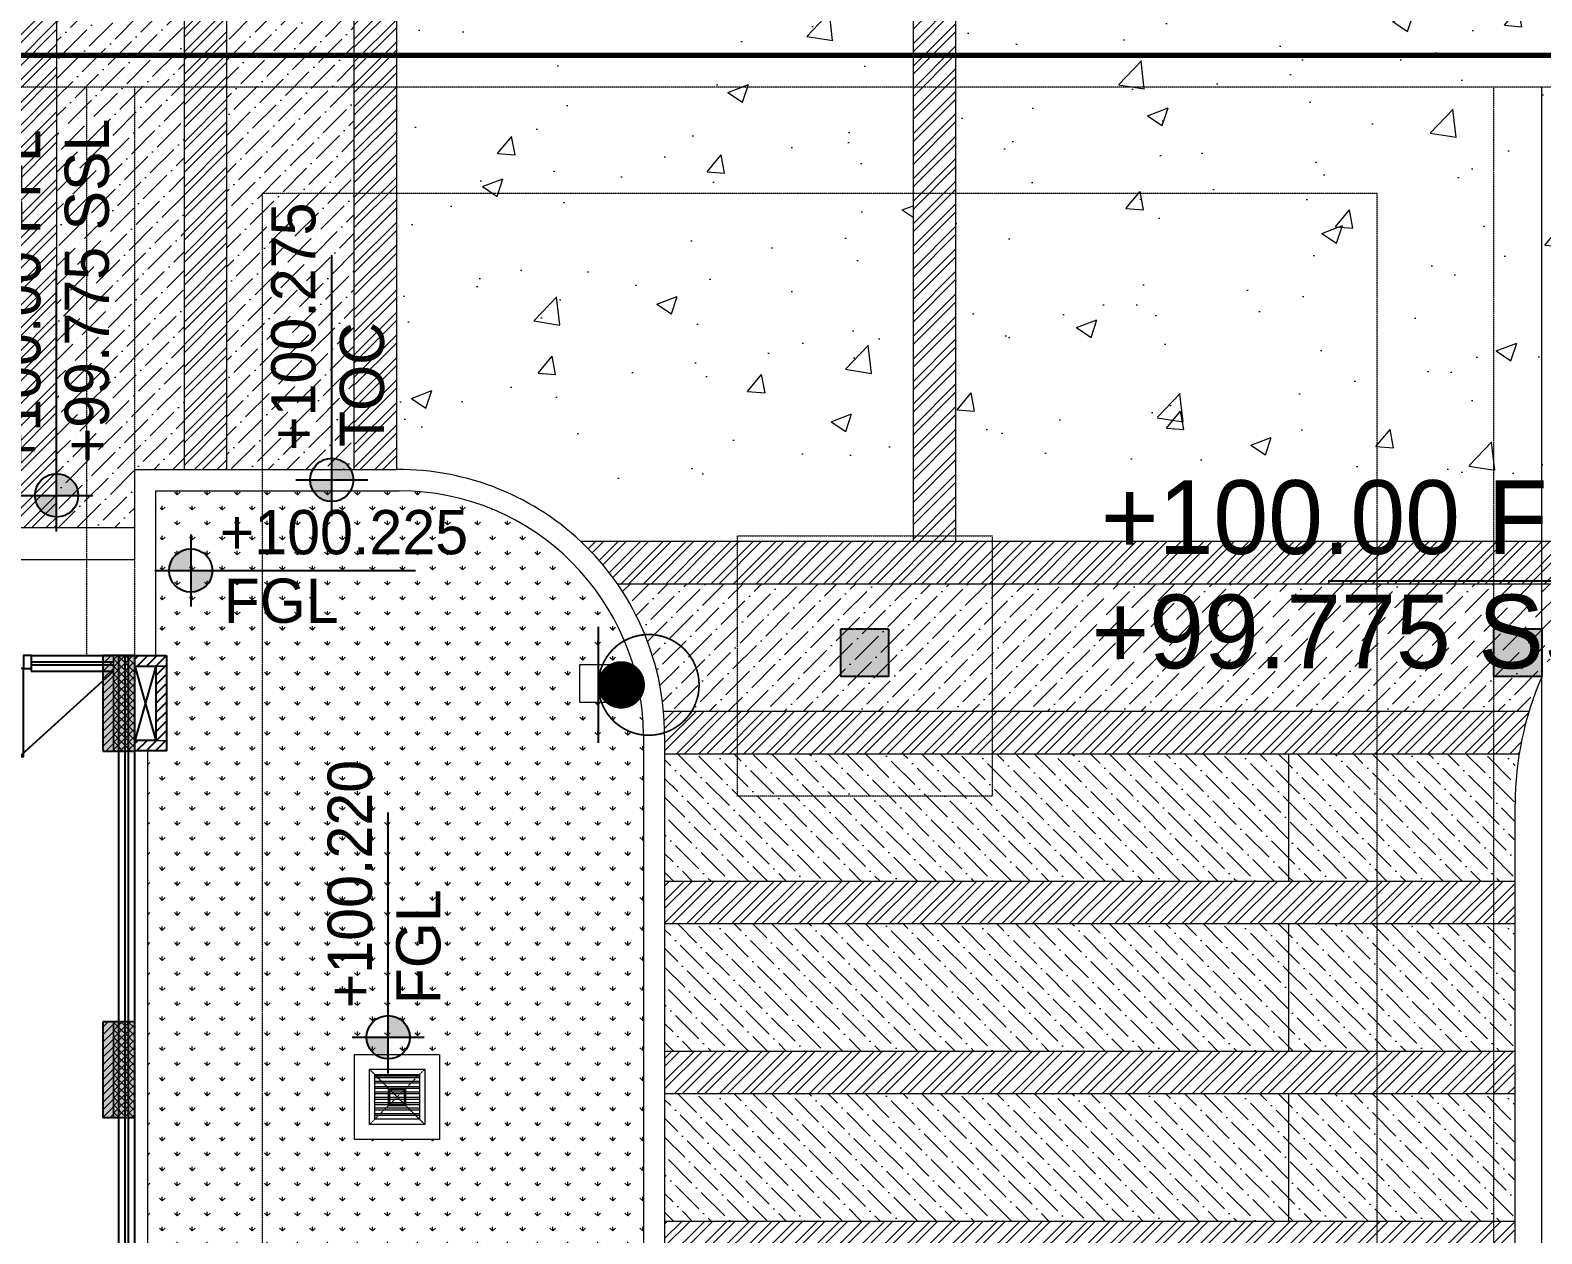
# Model space of a CAD drawing. Header units: millimetres. Extents: x 7964926 to 16080295, y -6277184 to -2986664.
# Drawn here: x 8086928 to 8101161, y -3097155 to -3085824 of the extents above; entities that cross this region are included whole.
import ezdxf

# ---------------------------------------------------------------- set-up
doc = ezdxf.new("R2010")
doc.units = ezdxf.units.MM
doc.header["$LTSCALE"] = 2000
doc.header["$MEASUREMENT"] = 0
for name, pattern in [('( Hidden )', [0.375, 0.25, -0.125]), ('1', [0, 0, 0]), ('AUDIT_D_181231162926-8', [0]), ('DASHED2', [0.375, 0.25, -0.125]), ('HIDDEN', [0.375, 0.25, -0.125])]:
    doc.linetypes.add(name, pattern=pattern)
for name, color, linetype in [('a-col', 8, 'DASHED2'), ('a-cutout', 8, 'Continuous'), ('a-door', 8, 'Continuous'), ('a-ele 1', 8, 'Continuous'), ('a-glazing', 5, 'Continuous'), ('a-hat col', 252, 'Continuous'), ('a-hatch wall', 8, 'Continuous'), ('a-stair', 1, 'Continuous'), ('a-wall', 8, 'Continuous'), ('a-window', 8, 'Continuous'), ('L-FL', 7, 'Continuous')]:
    doc.layers.add(name, color=color, linetype=linetype)
for name, color, linetype, lineweight in [('BASEMENT EDGE', 4, 'Continuous', 5), ('L - paving', 9, 'Continuous', 5), ('L-CHAMBERS', 50, 'Continuous', 5), ('L-CORECUT', 4, 'Continuous', 5), ('L-ELE 1', 24, 'Continuous', 20), ('L-ELE 2', 30, 'Continuous', 15), ('L-ELE 4', 27, 'Continuous', 9), ('L-HATCH-1', 9, 'Continuous', 5), ('L-LIGHT FIXTURE', 6, 'AUDIT_D_181231162926-8', 18), ('L-Lighting', 6, 'Continuous', 35), ('L-Paver 400x400', 250, '1', 13), ('L-SHRUBS', 96, 'Continuous', 18), ('STR-Capital', 8, 'Continuous', 15), ('STR-Column', 250, 'Continuous', 15), ('STR-Column Hatch', 250, 'Continuous', 15), ('STR-Podium Beam', 8, 'Continuous', 15), ('STR-Podium Column', 250, 'Continuous', 15), ('STR-RCC Up Stand', 250, 'Continuous', 15), ('STR-Retaining Wall', 250, 'HIDDEN', 15)]:
    doc.layers.add(name, color=color, linetype=linetype, lineweight=lineweight)
doc.styles.add('Century Gothic', font='GOTHIC.TTF')
doc.styles.get("Standard").update_dxf_attribs({"font": 'romans.shx', "width": 0.75})
pattern_1 = [(45, (5576426.44, -3589548.786), (-35.3553391, 35.3553391), []), (135, (5576426.44, -3589548.786), (-35.3553391, -35.3553391), [])]
pattern_2 = [(45, (5576426.44, -3592898.786), (-35.3553391, 35.3553391), []), (135, (5576426.44, -3592898.786), (-35.3553391, -35.3553391), [])]
pattern_3 = [(45, (5590238.427, -3484768.836), (-35.3553391, 35.3553391), [])]
pattern_4 = [(45, (5590238.427, -3481418.836), (-35.3553391, 35.3553391), [])]
pattern_5 = [(135, (42990.07, 36800), (-243.067956, 66.2912607), [312.5, -62.5, 0, -62.5])]
pattern_6 = [(135, (42990.07, 38400), (-243.067956, 66.2912607), [312.5, -62.5, 0, -62.5])]
pattern_7 = [(135, (42990.07, 40000), (-243.067956, 66.2912607), [312.5, -62.5, 0, -62.5])]
pattern_8 = [(50, (0, 0), (1972.4655, -172.56837), [206.25, -2268.75]), (355, (0, 0), (-381.56617, 2068.52837), [165, -1815]), (100.451444, (164.4, -14.4), (1590.89933, 1895.95998), [175.28553, -1928.1408]), (46.1842, (0, 550), (2934.91366, -455.178), [309.375, -3403.125]), (96.635635, (244.6, 512), (2570.32035, 2678.82615), [262.9284, -2892.2128]), (351.184164, (0, 550), (2570.3203, 2678.8262), [247.5, -2722.5]), (21, (275, 412.5), (1641.4944, -1107.20195), [206.25, -2268.75]), (326, (275, 412.5), (669.11716, 1994.16262), [165, -1815]), (71.451445, (411.8, 320.2), (2310.61154, 886.96067), [175.2855, -1928.1408]), (37.5, (0, 0), (33.4396, 915.4581), [0, -1793, 0, -1842.5, 0, -1821.875]), (7.5, (0, 0), (723.44123, 1084.63221), [0, -1050.5, 0, -1751.75, 0, -694.375]), (327.5, (-613.25, 0), (1468.0117, -62.0259), [0, -687.5, 0, -2145, 0, -2846.25]), (317.5, (-888.2, 0), (1603.76197, 275.2887), [0, -893.75, 0, -1424.5, 0, -2021.25])]
pattern_9 = [(45, (0, 0), (-106.0660172, 106.0660172), []), (45, (0, 75), (-106.0660172, 106.0660172), [])]

# ---------------------------------------------------------------- blocks, each defined once
blk = doc.blocks.new('basement - column')
at = {"layer": 'a-hat col'}
h = blk.add_hatch(color=256, dxfattribs=at)
h.dxf.hatch_style = 1
h.paths.add_polyline_path([(106925, -5399), (106475, -5399), (106475, -5849), (106925, -5849)])
h = blk.add_hatch(color=256, dxfattribs=at)
h.dxf.hatch_style = 1
h.paths.add_polyline_path([(113075, -5399), (112625, -5399), (112625, -5849), (113075, -5849)])
h = blk.add_hatch(color=256, dxfattribs=at)
h.dxf.hatch_style = 1
h.paths.add_polyline_path([(99825, -5649), (99525, -5649), (99525, -6549), (99825, -6549)])
h = blk.add_hatch(color=256, dxfattribs=at)
h.dxf.hatch_style = 1
h.paths.add_polyline_path([(99825, -9099), (99525, -9099), (99525, -9999), (99825, -9999)])
at = {"layer": 'a-col', "linetype": 'DASHED2', "ltscale": 0.001}
for points in [[(106475, -5399), (106925, -5399), (106925, -5849), (106475, -5849)], [(112625, -5399), (113075, -5399), (113075, -5849), (112625, -5849)], [(99525, -6549), (99825, -6549), (99825, -5649), (99525, -5649)], [(99525, -9999), (99825, -9999), (99825, -9099), (99525, -9099)]]:
    blk.add_lwpolyline(points, close=True, dxfattribs=at)
blk = doc.blocks.new('finish lvl')
h = blk.add_hatch(color=256)
edge = h.paths.add_edge_path()
edge.add_ellipse((0.0378, 0.003), major_axis=(-0.0305, 0.0305), ratio=1, start_angle=-45, end_angle=45)
edge.add_line((-0.0053, 0.003), (0.0378, 0.003))
edge.add_line((0.0378, 0.003), (0.0378, 0.0461))
edge = h.paths.add_edge_path()
edge.add_ellipse((0.0378, 0.003), major_axis=(-0.0305, 0.0305), ratio=1, start_angle=135, end_angle=225)
edge.add_line((0.0809, 0.003), (0.0378, 0.003))
edge.add_line((0.0378, 0.003), (0.0378, -0.0401))
for p, q in [((0.0378, 0.0748), (0.0378, -0.0688)), ((-0.034, 0.003), (0.4857, 0.003))]:
    blk.add_line(p, q)
blk.add_ellipse((0.0378, 0.003), major_axis=(-0.0305, 0.0305), ratio=1, start_param=1.570796326794534, end_param=7.85398163397412)
at = {"layer": 'L-FL'}
for tag, p in [('%%P0.00', (0.1256, 0.0357)), ('FIN.LVL.', (0.1075, -0.103))]:
    blk.add_attdef(tag, p, '', height=0.08, dxfattribs=at)
blk = doc.blocks.new('door1800')
at = {"layer": 'a-door'}
for points in [[(129709, -237812), (129709, -237885), (129583, -237885), (129583, -237812)], [(129709, -239665), (129709, -239592), (129583, -239592), (129583, -239665)]]:
    blk.add_lwpolyline(points, dxfattribs=at)
for points in [[(129583, -237922), (128731, -237922), (128731, -237885), (129583, -237885)], [(129583, -239555), (128731, -239555), (128731, -239592), (129583, -239592)]]:
    blk.add_lwpolyline(points, close=True, dxfattribs=at)
for centre, start, end in [((129517, -237954), 177.6594, 274.8088), ((129517, -239523), 85.1912, 182.3406)]:
    blk.add_arc(centre, 787, start, end, dxfattribs=at)
blk = doc.blocks.new('block 2')
at = {"layer": 'a-hatch wall'}
h = blk.add_hatch(dxfattribs=at)
h.set_pattern_fill('ANSI31', color=256, scale=500)
h.set_pattern_definition([(45, (1424320.437, 166168.526), (-44.1941738, 44.1941738), [])])
h.paths.add_polyline_path([(8165794, -2855055), (8165494, -2855055), (8165494, -2855155), (8165694, -2855155), (8165694, -2855855), (8165494, -2855855), (8165494, -2855955), (8165794, -2855955)])
at = {"layer": 'a-cutout', "linetype": 'HIDDEN', "ltscale": 1000}
blk.add_line((8156594, -2863080), (8165294, -2855205), dxfattribs=at)
at = {"layer": 'a-stair', "color": 8}
for p, q in [((8165694, -2855155), (8165494, -2855855)), ((8165494, -2855155), (8165694, -2855855))]:
    blk.add_line(p, q, dxfattribs=at)
at = {"layer": 'a-wall'}
for p, q in [((8165344, -2855055), (8165494, -2855055)), ((8165494, -2855055), (8165794, -2855055)), ((8165794, -2855055), (8165794, -2855955)), ((8165494, -2855155), (8165694, -2855155)), ((8165694, -2855155), (8165694, -2855855)), ((8165694, -2855855), (8165494, -2855855)), ((8165794, -2855955), (8165494, -2855955))]:
    blk.add_line(p, q, dxfattribs=at)
at = {"layer": 'a-window'}
for p, q in [((8164519, -2855055), (8165294, -2855055)), ((8164519, -2855055), (8164519, -2855205)), ((8165344, -2862380), (8165344, -2855055)), ((8165404, -2862380), (8165404, -2855055)), ((8165434, -2862380), (8165434, -2855055)), ((8165494, -2862380), (8165494, -2855055)), ((8164519, -2855115), (8165294, -2855115)), ((8164519, -2855145), (8165294, -2855145)), ((8164519, -2855205), (8165294, -2855205))]:
    blk.add_line(p, q, dxfattribs=at)
at = {"layer": 'a-glazing', "xscale": 0.971223021582166, "yscale": 0.971223021582166, "zscale": 0.971223021582166, "rotation": 90}
blk.add_blockref('door1800', (7931751, -2981032), dxfattribs=at)
blk = doc.blocks.new('CHAMBERS')
at = {"layer": 'L-Paver 400x400', "true_color": 0x636466}
h = blk.add_hatch(dxfattribs=at)
h.set_pattern_fill('ANSI32', color=251, scale=135, angle=315)
h.set_pattern_definition([(0, (0.48, 1.42), (1e-14, 50.625), []), (0, (17.355, -15.46), (1e-14, 50.625), [])])
h.paths.add_polyline_path([(7999084, -3148058), (7998664, -3148058), (7998664, -3148478), (7999084, -3148478)])
at = {"layer": 'L-CHAMBERS', "color": 42}
for points in [[(7999274, -3148668), (7998474, -3148668), (7998474, -3147868), (7999274, -3147868)], [(7999134, -3148528), (7998614, -3148528), (7998614, -3148008), (7999134, -3148008)], [(7999084, -3148478), (7998664, -3148478), (7998664, -3148058), (7999084, -3148058)]]:
    blk.add_lwpolyline(points, close=True, dxfattribs=at)
at = {"layer": 'L-Paver 400x400', "color": 251, "linetype": '( Hidden )', "ltscale": 0.005, "true_color": 0x636466}
for p, q in [((7998614, -3148008), (7999134, -3148528)), ((7998614, -3148528), (7999134, -3148008))]:
    blk.add_line(p, q, dxfattribs=at)
blk = doc.blocks.new('post top one sided')
at = {"layer": 'L-HATCH-1', "ltscale": 0.1}
h = blk.add_hatch(dxfattribs=at)
h.set_pattern_fill('ANSI31', color=8, scale=0.75)
h.set_pattern_definition([(45, (2008926.81801, -783730.16218), (-0.0662912607362, 0.0662912607362), [])])
h.paths.add_polyline_path([(8035707, -3134921, 1.000003), (8036139, -3134921, 1.000003)])
at = {"layer": 'L-LIGHT FIXTURE', "const_width": 18.8, "elevation": 0}
blk.add_lwpolyline([(8035707, -3134373), (8035707, -3135468)], dxfattribs=at)
at = {"layer": 'L-LIGHT FIXTURE', "const_width": 15, "elevation": 0}
for points in [[(8035707, -3134921, 1.000003), (8036656, -3134921, 3.976835), (8036444, -3135316, 1.671841), (8035707, -3134921, 1.000008)], [(8036139, -3134921, 1.000002), (8035707, -3134921)], [(8036139, -3134921, -1.000002), (8035707, -3134921)]]:
    blk.add_lwpolyline(points, format="xyb", dxfattribs=at)
at = {"layer": 'L-LIGHT FIXTURE'}
blk.add_circle((8036182, -3134921, 0), 475, dxfattribs=at)

msp = doc.modelspace()

# ---------------------------------------------------------------- hatches: boundary and pattern name
at = {"layer": 'L - paving'}
h = msp.add_hatch(dxfattribs=at)
h.set_pattern_fill('AR-CONC', color=252, scale=275)
h.set_pattern_definition(pattern_8)
h.paths.add_polyline_path([(8094281.1, -3082060), (8094281.1, -3082060), (8090376.1, -3082060), (8090376.2, -3090035), (8095241.2, -3090110), (8095241.2, -3082060), (8095241.1, -3082060), (8095241.1, -3082060)])
h.paths.add_polyline_path([(8091336.1, -3082770), (8090376.1, -3082770), (8090383.7, -3082055), (8091343.7, -3082055)])
h = msp.add_hatch(dxfattribs=at)
h.set_pattern_fill('AR-CONC', color=252, scale=275)
h.set_pattern_definition(pattern_8)
h.paths.add_polyline_path([(8101641.2, -3090110), (8101641.2, -3082060), (8101641.1, -3082060), (8101641.1, -3082770), (8101168.7, -3082770), (8100681.1, -3082770), (8100681.1, -3082060), (8095641.2, -3082060), (8095641.2, -3090110)])
h.paths.add_polyline_path([(8102041.2, -3082060), (8102041.2, -3090110), (8108041.2, -3090110), (8108041.2, -3082060)])
h = msp.add_hatch(dxfattribs=at)
h.set_pattern_fill('ANSI36', color=256, scale=1000)
h.set_pattern_definition([(45, (8016308.4, -3160507.56), (66.29126, 243.06796), [312.5, -62.5, 0, -62.5])])
h.paths.add_polyline_path([(8087911.1, -3090510), (8087911.1, -3089960), (8088376.2, -3089960), (8088376.2, -3084110), (8087176.2, -3084110), (8087176.2, -3090510)])
h = msp.add_hatch(dxfattribs=at)
h.set_pattern_fill('ANSI36', color=256, scale=1000)
h.set_pattern_definition([(45, (8014908.4, -3160507.56), (66.29126, 243.06796), [312.5, -62.5, 0, -62.5])])
h.paths.add_polyline_path([(8088776.2, -3089960), (8089976.2, -3089960), (8089976.2, -3084110), (8088776.2, -3084110)])
h = msp.add_hatch(dxfattribs=at)
h.set_pattern_fill('ANSI36', color=37, scale=1000)
h.set_pattern_definition([(45, (0.76, -12.86), (66.2912607, 243.067956), [312.5, -62.5, 0, -62.5])])
edge = h.paths.add_edge_path()
edge.add_arc((8090401.2, -3092460), 2500, 5.16358, 34.75019)
edge.add_line((8092455.3, -3091035), (8101744.3, -3091035))
edge.add_arc((8103911, -3093110), 3000, 136.23785, 163.04226)
edge.add_line((8101041.4, -3092235), (8092891, -3092235))
h = msp.add_hatch(dxfattribs=at)
h.set_pattern_fill('ANSI36', color=256, scale=1000, angle=90)
h.set_pattern_definition(pattern_7)
h.paths.add_polyline_path([(8092901.2, -3092635), (8092901.2, -3093835), (8098776.2, -3093835), (8098776.2, -3092635)])
h = msp.add_hatch(dxfattribs=at)
h.set_pattern_fill('ANSI36', color=37, scale=1000, angle=90)
h.set_pattern_definition(pattern_7)
h.paths.add_polyline_path([(8100911, -3092960), (8100911, -3092635), (8098786.2, -3092635), (8098786.2, -3093835), (8100865.5, -3093835), (8100901.2, -3093835), (8100901.2, -3092960)])
h = msp.add_hatch(dxfattribs=at)
h.set_pattern_fill('ANSI36', color=256, scale=1000, angle=90)
h.set_pattern_definition(pattern_6)
h.paths.add_polyline_path([(8092901.2, -3094235), (8092901.2, -3095435), (8098776.2, -3095435), (8098776.2, -3094235)])
h = msp.add_hatch(dxfattribs=at)
h.set_pattern_fill('ANSI36', color=37, scale=1000, angle=90)
h.set_pattern_definition(pattern_6)
edge = h.paths.add_edge_path()
edge.add_line((8100901.2, -3094235), (8100901.2, -3095435))
edge.add_line((8100901.2, -3095435), (8098786.2, -3095435))
edge.add_line((8098786.2, -3095435), (8098786.2, -3094235))
edge.add_line((8098786.2, -3094235), (8100877.5, -3094235))
h = msp.add_hatch(dxfattribs=at)
h.set_pattern_fill('ANSI36', color=256, scale=1000, angle=90)
h.set_pattern_definition(pattern_5)
h.paths.add_polyline_path([(8092901.2, -3095835), (8092901.2, -3097035), (8098776.2, -3097035), (8098776.2, -3095835)])
h = msp.add_hatch(dxfattribs=at)
h.set_pattern_fill('ANSI36', color=37, scale=1000, angle=90)
h.set_pattern_definition(pattern_5)
edge = h.paths.add_edge_path()
edge.add_line((8100901.2, -3095835), (8100901.2, -3097035))
edge.add_line((8100901.2, -3097035), (8098786.2, -3097035))
edge.add_line((8098786.2, -3097035), (8098786.2, -3095835))
edge.add_line((8098786.2, -3095835), (8100871, -3095835))
at = {"layer": 'L-HATCH-1'}
h = msp.add_hatch(dxfattribs=at)
h.set_pattern_fill('STEEL', color=26, scale=1200)
h.set_pattern_definition(pattern_9)
h.paths.add_polyline_path([(8086776.2, -3090510), (8087176.2, -3090510), (8087176.2, -3082060), (8086776.2, -3082060)])
h = msp.add_hatch(dxfattribs=at)
h.set_pattern_fill('STEEL', color=26, scale=1200)
h.set_pattern_definition(pattern_9)
h.paths.add_polyline_path([(8088376.2, -3089960), (8088776.2, -3089960), (8088776.2, -3082060), (8088376.2, -3082060)])
h = msp.add_hatch(dxfattribs=at)
h.set_pattern_fill('STEEL', color=26, scale=1200)
h.set_pattern_definition(pattern_9)
h.paths.add_polyline_path([(8089976.2, -3089960), (8090376.2, -3089960), (8090376.2, -3082060), (8089976.2, -3082060)])
h = msp.add_hatch(dxfattribs=at)
h.set_pattern_fill('STEEL', color=26, scale=1200)
h.set_pattern_definition(pattern_9)
h.paths.add_polyline_path([(8095241.2, -3090635), (8095641.2, -3090635), (8095641.2, -3082060), (8095241.2, -3082060)])
h = msp.add_hatch(dxfattribs=at)
h.set_pattern_fill('STEEL', color=26, scale=1200)
h.set_pattern_definition(pattern_9)
edge = h.paths.add_edge_path()
edge.add_arc((8103911, -3093110), 3000, 124.41155, 136.23785)
edge.add_line((8101744.3, -3091035), (8092455.3, -3091035))
edge.add_arc((8090401.2, -3092460), 2500, 34.75019, 46.88635)
edge.add_line((8092109.8, -3090635), (8102215.6, -3090635))
h = msp.add_hatch(dxfattribs=at)
h.set_pattern_fill('STEEL', color=26, scale=1200)
h.set_pattern_definition(pattern_9)
edge = h.paths.add_edge_path()
edge.add_arc((8103911, -3093110), 3000, 163.04226, 170.88985)
edge.add_line((8100948.8, -3092635), (8092901.2, -3092635))
edge.add_line((8092901.2, -3092635), (8092901.2, -3092235))
edge.add_line((8092901.2, -3092235), (8101041.4, -3092235))
h = msp.add_hatch(dxfattribs=at)
h.set_pattern_fill('STEEL', color=26, scale=1200)
h.set_pattern_definition(pattern_9)
h.paths.add_polyline_path([(8100901.2, -3094235), (8100901.2, -3093835), (8092901.2, -3093835), (8092901.2, -3094235)])
h = msp.add_hatch(dxfattribs=at)
h.set_pattern_fill('STEEL', color=26, scale=1200)
h.set_pattern_definition(pattern_9)
h.paths.add_polyline_path([(8100901.2, -3095835), (8100901.2, -3095435), (8092901.2, -3095435), (8092901.2, -3095835)])
h = msp.add_hatch(dxfattribs=at)
h.set_pattern_fill('STEEL', color=26, scale=1200)
h.set_pattern_definition(pattern_9)
h.paths.add_polyline_path([(8100901.2, -3097435), (8100901.2, -3097035), (8092901.2, -3097035), (8092901.2, -3097435)])
at = {"layer": 'L-SHRUBS'}
h = msp.add_hatch(dxfattribs=at)
h.set_pattern_fill('GRASS', color=256, scale=200)
h.paths.add_polyline_path([(8089982.6, -3096265.7), (8089982.6, -3095467.1), (8090782.6, -3095467.1), (8090782.6, -3096265.7)])
h.paths.add_polyline_path([(8092101.4, -3092149.1), (8092101.4, -3091799.1), (8092451.4, -3091799.1), (8092451.4, -3092149.1)])
edge = h.paths.add_edge_path()
edge.add_arc((8090399.3, -3092461.1), 2301.9, 0.02834, 91.43236)
edge.add_line((8090341.8, -3090160), (8090276.2, -3090160))
edge.add_line((8090276.2, -3090160), (8088151.2, -3090160))
edge.add_line((8088151.2, -3090160), (8088151.2, -3091710))
edge.add_line((8088151.2, -3091710), (8088211.3, -3091710))
edge.add_line((8088211.3, -3091710), (8088211.3, -3092610))
edge.add_line((8088211.3, -3092610), (8088036.1, -3092610))
edge.add_line((8088036.1, -3092610), (8088036.1, -3099035))
edge.add_line((8088036.1, -3099035), (8088211.3, -3099035))
edge.add_line((8088211.3, -3099035), (8088211.3, -3099935))
edge.add_line((8088211.3, -3099935), (8092701.2, -3099935))
edge.add_line((8092701.2, -3099935), (8092701.2, -3092460))
at = {"layer": 'STR-Column Hatch'}
h = msp.add_hatch(dxfattribs=at)
h.set_pattern_fill('ANSI31', color=250, scale=400)
h.set_pattern_definition(pattern_4)
h.paths.add_polyline_path([(8087611.1, -3092610), (8087711.1, -3092610), (8087711.1, -3091710), (8087611.1, -3091710)])
h = msp.add_hatch(dxfattribs=at)
h.set_pattern_fill('ANSI31', color=250, scale=400)
h.set_pattern_definition(pattern_4)
h.paths.add_polyline_path([(8087611.1, -3092610), (8087711.1, -3092610), (8087711.1, -3091710), (8087611.1, -3091710)])
h = msp.add_hatch(dxfattribs=at)
h.set_pattern_fill('ANSI37', color=250, scale=400)
h.set_pattern_definition(pattern_1)
h.paths.add_polyline_path([(8087711.1, -3092610), (8087911.1, -3092610), (8087911.1, -3091710), (8087711.1, -3091710)])
h = msp.add_hatch(dxfattribs=at)
h.set_pattern_fill('ANSI37', color=250, scale=400)
h.set_pattern_definition(pattern_1)
h.paths.add_polyline_path([(8087711.1, -3092610), (8087911.1, -3092610), (8087911.1, -3091710), (8087711.1, -3091710)])
h = msp.add_hatch(dxfattribs=at)
h.set_pattern_fill('ANSI37', color=250, scale=400)
h.set_pattern_definition(pattern_1)
h.paths.add_polyline_path([(8087711.1, -3092610), (8087911.1, -3092610), (8087911.1, -3091710), (8087711.1, -3091710)])
h = msp.add_hatch(dxfattribs=at)
h.set_pattern_fill('ANSI37', color=250, scale=400)
h.set_pattern_definition(pattern_1)
h.paths.add_polyline_path([(8087711.1, -3092610), (8087911.1, -3092610), (8087911.1, -3091710), (8087711.1, -3091710)])
h = msp.add_hatch(dxfattribs=at)
h.set_pattern_fill('ANSI31', color=250, scale=400)
h.set_pattern_definition(pattern_3)
h.paths.add_polyline_path([(8087611.1, -3096060), (8087711.1, -3096060), (8087711.1, -3095160), (8087611.1, -3095160)])
h = msp.add_hatch(dxfattribs=at)
h.set_pattern_fill('ANSI31', color=250, scale=400)
h.set_pattern_definition(pattern_3)
h.paths.add_polyline_path([(8087611.1, -3096060), (8087711.1, -3096060), (8087711.1, -3095160), (8087611.1, -3095160)])
h = msp.add_hatch(dxfattribs=at)
h.set_pattern_fill('ANSI37', color=250, scale=400)
h.set_pattern_definition(pattern_2)
h.paths.add_polyline_path([(8087711.1, -3096060), (8087911.1, -3096060), (8087911.1, -3095160), (8087711.1, -3095160)])
h = msp.add_hatch(dxfattribs=at)
h.set_pattern_fill('ANSI37', color=250, scale=400)
h.set_pattern_definition(pattern_2)
h.paths.add_polyline_path([(8087711.1, -3096060), (8087911.1, -3096060), (8087911.1, -3095160), (8087711.1, -3095160)])
h = msp.add_hatch(dxfattribs=at)
h.set_pattern_fill('ANSI37', color=250, scale=400)
h.set_pattern_definition(pattern_2)
h.paths.add_polyline_path([(8087711.1, -3096060), (8087911.1, -3096060), (8087911.1, -3095160), (8087711.1, -3095160)])
h = msp.add_hatch(dxfattribs=at)
h.set_pattern_fill('ANSI37', color=250, scale=400)
h.set_pattern_definition(pattern_2)
h.paths.add_polyline_path([(8087711.1, -3096060), (8087911.1, -3096060), (8087911.1, -3095160), (8087711.1, -3095160)])

# ---------------------------------------------------------------- linework, layer by layer
at = {"layer": 'BASEMENT EDGE', "color": 2, "linetype": '( Hidden )', "ltscale": 0.01, "const_width": 50}
msp.add_lwpolyline([(7981805.8, -3086060), (7976491, -3129797.5), (7978510.2, -3129797.5), (7978510.2, -3137797.5), (7982586.2, -3137797.5), (7982586.2, -3145585), (8038276.2, -3145585), (8038276.2, -3143085), (8166136.2, -3143085), (8166136.2, -3086060)], close=True, dxfattribs=at)
at = {"layer": 'L-CORECUT', "const_width": 25}
msp.add_lwpolyline([(8090306.6, -3095793.5), (8090456.6, -3095793.5), (8090456.6, -3095943.5), (8090306.6, -3095943.5)], close=True, dxfattribs=at)
msp.add_lwpolyline([(8090306.6, -3095793.5), (8090456.6, -3095793.5), (8090456.6, -3095943.5), (8090306.6, -3095943.5)], close=True, dxfattribs=at)
at = {"layer": 'L-ELE 1'}
for p, q in [((8087911.1, -3089960), (8090376.2, -3089960)), ((8087911.1, -3090810), (8087911.1, -3089960)), ((8092901.2, -3092460), (8092901.2, -3100960)), ((8100911, -3102410), (8100911, -3093110))]:
    msp.add_line(p, q, dxfattribs=at)
for centre, radius, start, end in [((8090401.2, -3092460), 2500, 0, 90.57297), ((8103911, -3093110), 3000, 156.46713, 180)]:
    msp.add_arc(centre, radius, start, end, dxfattribs=at)
at = {"layer": 'L-ELE 2'}
for p, q in [((8088111.1, -3091710), (8088111.1, -3090160)), ((8088111.1, -3090160), (8090401.2, -3090160)), ((8087911.1, -3090510), (8085211.4, -3090510)), ((8087911.1, -3090810), (8085211.4, -3090810)), ((8092701.2, -3092460), (8092701.2, -3099935)), ((8088036.1, -3099035), (8088036.1, -3092610))]:
    msp.add_line(p, q, dxfattribs=at)
msp.add_lwpolyline([(8092101.4, -3092149.1), (8092451.4, -3092149.1), (8092451.4, -3091799.1), (8092101.4, -3091799.1)], close=True, dxfattribs=at)
msp.add_arc((8090401.2, -3092460), 2300, 0, 89.99995, dxfattribs=at)
at = {"layer": 'L-ELE 4'}
for p, q in [((8095241.2, -3082060), (8095241.2, -3090635)), ((8095641.2, -3082060), (8095641.2, -3090635)), ((8098776.2, -3092635), (8098776.2, -3093835)), ((8098776.2, -3094235), (8098776.2, -3095435)), ((8098776.2, -3095835), (8098776.2, -3097035))]:
    msp.add_line(p, q, dxfattribs=at)
for points in [[(8087176.2, -3082060), (8087176.2, -3090510)], [(8088376.2, -3082060), (8088376.2, -3089960)], [(8088776.2, -3082060), (8088776.2, -3089960)], [(8089976.2, -3082060), (8089976.2, -3089960)], [(8090376.2, -3082060), (8090376.2, -3089960)], [(8092109.8, -3090635), (8102215.6, -3090635)], [(8092455.3, -3091035), (8101744.3, -3091035)], [(8092891, -3092235), (8101041.4, -3092235)], [(8092901.2, -3092635), (8100948.8, -3092635)], [(8092901.2, -3093835), (8100911, -3093835)], [(8092901.2, -3094235), (8100911, -3094235)], [(8092901.2, -3095435), (8100911, -3095435)], [(8092901.2, -3095835), (8100911, -3095835)], [(8092901.2, -3097035), (8100911, -3097035)]]:
    msp.add_lwpolyline(points, dxfattribs=at)
at = {"layer": 'L-ELE 4', "color": 2, "linetype": '( Hidden )', "ltscale": 0.01, "const_width": 50}
msp.add_lwpolyline([(7981805.8, -3086060), (7976491, -3129797.5), (7978510.2, -3129797.5), (7978510.2, -3137797.5), (7982586.2, -3137797.5), (7982586.2, -3145585), (8038276.2, -3145585), (8038276.2, -3143085), (8166136.2, -3143085), (8166136.2, -3086060)], close=True, dxfattribs=at)
at = {"layer": 'STR-Capital', "linetype": 'HIDDEN', "ltscale": 0.005}
for p, q in [((8089111.1, -3087360), (8089111.1, -3101160)), ((8099611.1, -3087360), (8089111.1, -3087360)), ((8089111.1, -3087360), (8089111.1, -3101160)), ((8099611.1, -3087360), (8089111.1, -3087360)), ((8099611.1, -3138747.5), (8099611.1, -3087360)), ((8099611.1, -3138747.5), (8099611.1, -3087360))]:
    msp.add_line(p, q, dxfattribs=at)
msp.add_lwpolyline([(8093586.1, -3090585), (8095986.1, -3090585), (8095986.1, -3093035), (8093586.1, -3093035)], close=True, dxfattribs=at)
msp.add_lwpolyline([(8093586.1, -3090585), (8095986.1, -3090585), (8095986.1, -3093035), (8093586.1, -3093035)], close=True, dxfattribs=at)
at = {"layer": 'STR-Column', "color": 8}
for points in [[(8087611.1, -3092610), (8087711.1, -3092610), (8087711.1, -3091710), (8087611.1, -3091710)], [(8087611.1, -3092610), (8087711.1, -3092610), (8087711.1, -3091710), (8087611.1, -3091710)], [(8087711.1, -3092610), (8087911.1, -3092610), (8087911.1, -3091710), (8087711.1, -3091710)], [(8087711.1, -3092610), (8087911.1, -3092610), (8087911.1, -3091710), (8087711.1, -3091710)], [(8087711.1, -3092610), (8087911.1, -3092610), (8087911.1, -3091710), (8087711.1, -3091710)], [(8087711.1, -3092610), (8087911.1, -3092610), (8087911.1, -3091710), (8087711.1, -3091710)], [(8087611.1, -3096060), (8087711.1, -3096060), (8087711.1, -3095160), (8087611.1, -3095160)], [(8087611.1, -3096060), (8087711.1, -3096060), (8087711.1, -3095160), (8087611.1, -3095160)], [(8087711.1, -3096060), (8087911.1, -3096060), (8087911.1, -3095160), (8087711.1, -3095160)], [(8087711.1, -3096060), (8087911.1, -3096060), (8087911.1, -3095160), (8087711.1, -3095160)], [(8087711.1, -3096060), (8087911.1, -3096060), (8087911.1, -3095160), (8087711.1, -3095160)], [(8087711.1, -3096060), (8087911.1, -3096060), (8087911.1, -3095160), (8087711.1, -3095160)]]:
    msp.add_lwpolyline(points, close=True, dxfattribs=at)
at = {"layer": 'STR-Podium Beam', "linetype": 'HIDDEN', "lineweight": 5, "ltscale": 0.005}
for p, q in [((8087461.1, -3091710), (8087461.1, -3086360)), ((8087461.1, -3091710), (8087461.1, -3086360)), ((8087911.1, -3091710), (8087911.1, -3086360)), ((8087911.1, -3091710), (8087911.1, -3086360)), ((8100711.1, -3091460), (8100711.1, -3086360)), ((8100711.1, -3091460), (8100711.1, -3086360)), ((8101161.1, -3091460), (8101161.1, -3086360)), ((8101161.1, -3091460), (8101161.1, -3086360)), ((8100711.1, -3099410), (8100711.1, -3091910)), ((8100711.1, -3099410), (8100711.1, -3091910)), ((8101161.1, -3099410), (8101161.1, -3091910)), ((8101161.1, -3099410), (8101161.1, -3091910))]:
    msp.add_line(p, q, dxfattribs=at)
at = {"layer": 'STR-Podium Column', "color": 8, "linetype": 'ByBlock', "ltscale": 0.005}
for points in [[(8094561.1, -3091460), (8095011.1, -3091460), (8095011.1, -3091910), (8094561.1, -3091910)], [(8094561.1, -3091460), (8095011.1, -3091460), (8095011.1, -3091910), (8094561.1, -3091910)], [(8100711.1, -3091460), (8101161.1, -3091460), (8101161.1, -3091910), (8100711.1, -3091910)], [(8100711.1, -3091460), (8101161.1, -3091460), (8101161.1, -3091910), (8100711.1, -3091910)]]:
    msp.add_lwpolyline(points, close=True, dxfattribs=at)
at = {"layer": 'STR-RCC Up Stand'}
msp.add_line((8101160.5, -3142785), (8101160.5, -3086360), dxfattribs=at)
msp.add_line((8101160.5, -3142785), (8101160.5, -3086360), dxfattribs=at)
for points in [[(8087911.1, -3091810), (8088211.1, -3091810), (8088211.1, -3091710), (8087911.1, -3091710)], [(8087911.1, -3091810), (8088211.1, -3091810), (8088211.1, -3091710), (8087911.1, -3091710)], [(8088111.1, -3092510), (8088211.1, -3092510), (8088211.1, -3091810), (8088111.1, -3091810)], [(8088111.1, -3092510), (8088211.1, -3092510), (8088211.1, -3091810), (8088111.1, -3091810)], [(8087911.1, -3092510), (8088211.1, -3092510), (8088211.1, -3092610), (8087911.1, -3092610)], [(8087911.1, -3092510), (8088211.1, -3092510), (8088211.1, -3092610), (8087911.1, -3092610)]]:
    msp.add_lwpolyline(points, close=True, dxfattribs=at)
at = {"layer": 'STR-Retaining Wall', "linetype": 'HIDDEN', "ltscale": 0.005}
msp.add_line((8118697.7, -3086360), (8075031.8, -3086360), dxfattribs=at)
msp.add_line((8118697.7, -3086360), (8075031.8, -3086360), dxfattribs=at)
at = {"layer": 'STR-Retaining Wall', "linetype": 'Continuous'}
msp.add_lwpolyline([(8075031.8, -3086060), (8118697.7, -3086060)], dxfattribs=at)
msp.add_lwpolyline([(8075031.8, -3086060), (8118697.7, -3086060)], dxfattribs=at)

# ---------------------------------------------------------------- block references
at = {"layer": 'a-ele 1', "lineweight": 25}
msp.add_blockref('block 2', (-77582.5, -236654.6), dxfattribs=at)
at = {"layer": 'L-CHAMBERS', "color": 8}
msp.add_blockref('CHAMBERS', (91508.4, 52402), dxfattribs=at)
at = {"layer": 'L-FL', "ltscale": 0.5}
ref = msp.add_blockref('finish lvl', (8087190.5, -3090381.7), dxfattribs=dict(at, xscale=4725.606725092182, yscale=4725.606725092182, zscale=4725.606725092182, rotation=90.00021053696821))
ref.add_attrib('FIN.LVL.', '+99.775 SSL', (8087668.6, -3089892.8, 0), dxfattribs={"ltscale": 0.5, "height": 416.567, "rotation": 90.00021, "style": 'Century Gothic'})
ref.add_attrib('%%P0.00', '+100.00 FFL', (8087022.7, -3089930.3), dxfattribs={"ltscale": 0.5, "height": 416.567, "rotation": 90.00021, "style": 'Century Gothic'})
ref = msp.add_blockref('finish lvl', (8089781.1, -3090236.8), dxfattribs=dict(at, xscale=4725.606725092182, yscale=4725.606725092182, zscale=4725.606725092182, rotation=90.00021053696821))
ref.add_attrib('FIN.LVL.', 'TOC', (8090259.2, -3089748, 0), dxfattribs={"ltscale": 0.5, "height": 416.57, "rotation": 90.00021, "style": 'Century Gothic'})
ref.add_attrib('%%P0.00', '+100.275', (8089613.3, -3089785.5), dxfattribs={"ltscale": 0.5, "height": 416.57, "rotation": 90.00021, "style": 'Century Gothic'})
ref = msp.add_blockref('finish lvl', (8102974.1, -3091034.5), dxfattribs=dict(at, xscale=-7876.011208538151, yscale=7876.011208538151, zscale=7876.011208538151, rotation=359.9997894630317))
ref.add_attrib('FIN.LVL.', '+99.775 SSL', (8096921.8, -3091831.3, 0), dxfattribs={"ltscale": 0.5, "height": 694.278, "rotation": 359.99979, "style": 'Century Gothic'})
ref.add_attrib('%%P0.00', '+100.00 FFL', (8097009.7, -3090754.9, 0), dxfattribs={"ltscale": 0.5, "height": 694.278, "rotation": 359.99979, "style": 'Century Gothic'})
ref = msp.add_blockref('finish lvl', (8088260.4, -3090925.3), dxfattribs=dict(at, xscale=4725.606725105103, yscale=4725.606725105103, zscale=4725.606725105103, rotation=0.0002105369682294075))
ref.add_attrib('FIN.LVL.', 'FGL', (8088749.2, -3091403.4, 0), dxfattribs={"ltscale": 0.5, "height": 416.57, "rotation": 0.00021, "style": 'Century Gothic'})
ref.add_attrib('%%P0.00', '+100.225', (8088711.8, -3090757.5), dxfattribs={"ltscale": 0.5, "height": 416.57, "rotation": 0.00021, "style": 'Century Gothic'})
ref = msp.add_blockref('finish lvl', (8090312.3, -3095483.6), dxfattribs=dict(at, xscale=4725.606725105102, yscale=4725.606725105102, zscale=4725.606725105102, rotation=90.00042107460264))
ref.add_attrib('FIN.LVL.', 'FGL', (8090790.4, -3094994.8, 0), dxfattribs={"ltscale": 0.5, "height": 416.57, "rotation": 90.00042, "style": 'Century Gothic'})
ref.add_attrib('%%P0.00', '+100.220', (8090144.5, -3095032.2), dxfattribs={"ltscale": 0.5, "height": 416.57, "rotation": 90.00042, "style": 'Century Gothic'})
at = {"layer": 'L-Lighting', "color": 2}
msp.add_blockref('post top one sided', (56569.7, 42933.7, 0), dxfattribs=at)
at = {"layer": 'STR-Column', "ltscale": 1000}
msp.add_blockref('basement - column', (7988086.1, -3086060.7), dxfattribs=at)

doc.saveas('drawing.dxf')
